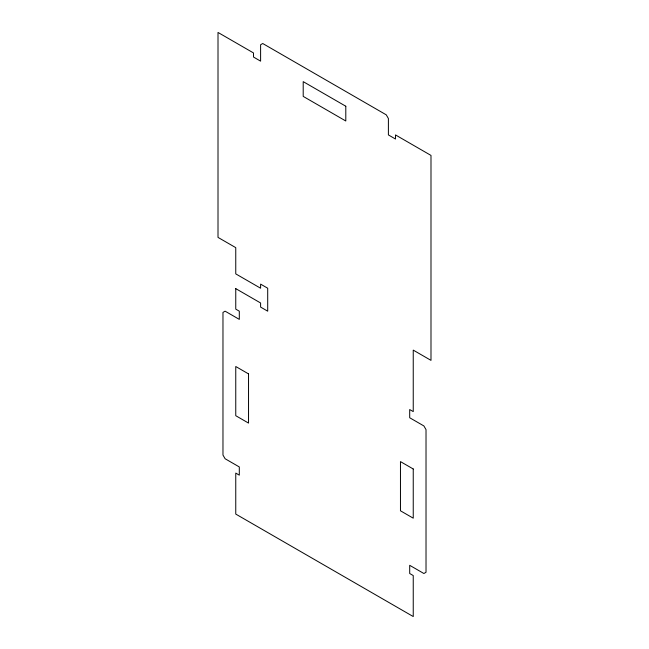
<?xml version="1.0" encoding="UTF-8"?>
<svg xmlns="http://www.w3.org/2000/svg" width="649" height="649" viewBox="0 0 649 649"><rect width="100%" height="100%" fill="white"/><g stroke="black" fill="none" stroke-linecap="round" stroke-linejoin="round"><path stroke-width="0.97" d="M235.757 288.635L235.757 309.127L239.303 311.179L239.303 319.373L225.106 311.179L222.972 312.412L222.972 455.054L225.106 458.746L239.303 466.939L239.303 475.141L235.757 473.089L235.757 514.081L413.243 616.55L413.243 575.558L409.697 573.513L409.697 565.311L423.894 573.513L426.02 572.28L426.02 429.638L423.894 425.947L409.697 417.753L409.697 409.551L413.243 411.604L413.243 350.119L430.993 360.365L430.993 155.419L395.492 134.919L395.492 139.024L388.394 134.919L388.394 118.524L386.269 114.841L262.731 43.515L260.606 44.749L260.606 61.144L253.508 57.047L253.508 52.942L218.007 32.45L218.007 237.396L235.757 247.642L235.757 273.878L260.606 288.221L260.606 284.124L267.704 288.221L267.704 311.179L260.606 307.082L260.606 302.978L235.757 288.635M345.795 106.233L303.205 81.636L303.205 96.393L345.795 120.99L345.795 106.233M248.535 373.897L235.757 366.515L235.757 415.701L248.535 423.083L248.535 373.897M413.243 468.984L400.465 461.609L400.465 510.795L413.243 518.178L413.243 468.984"/></g></svg>
